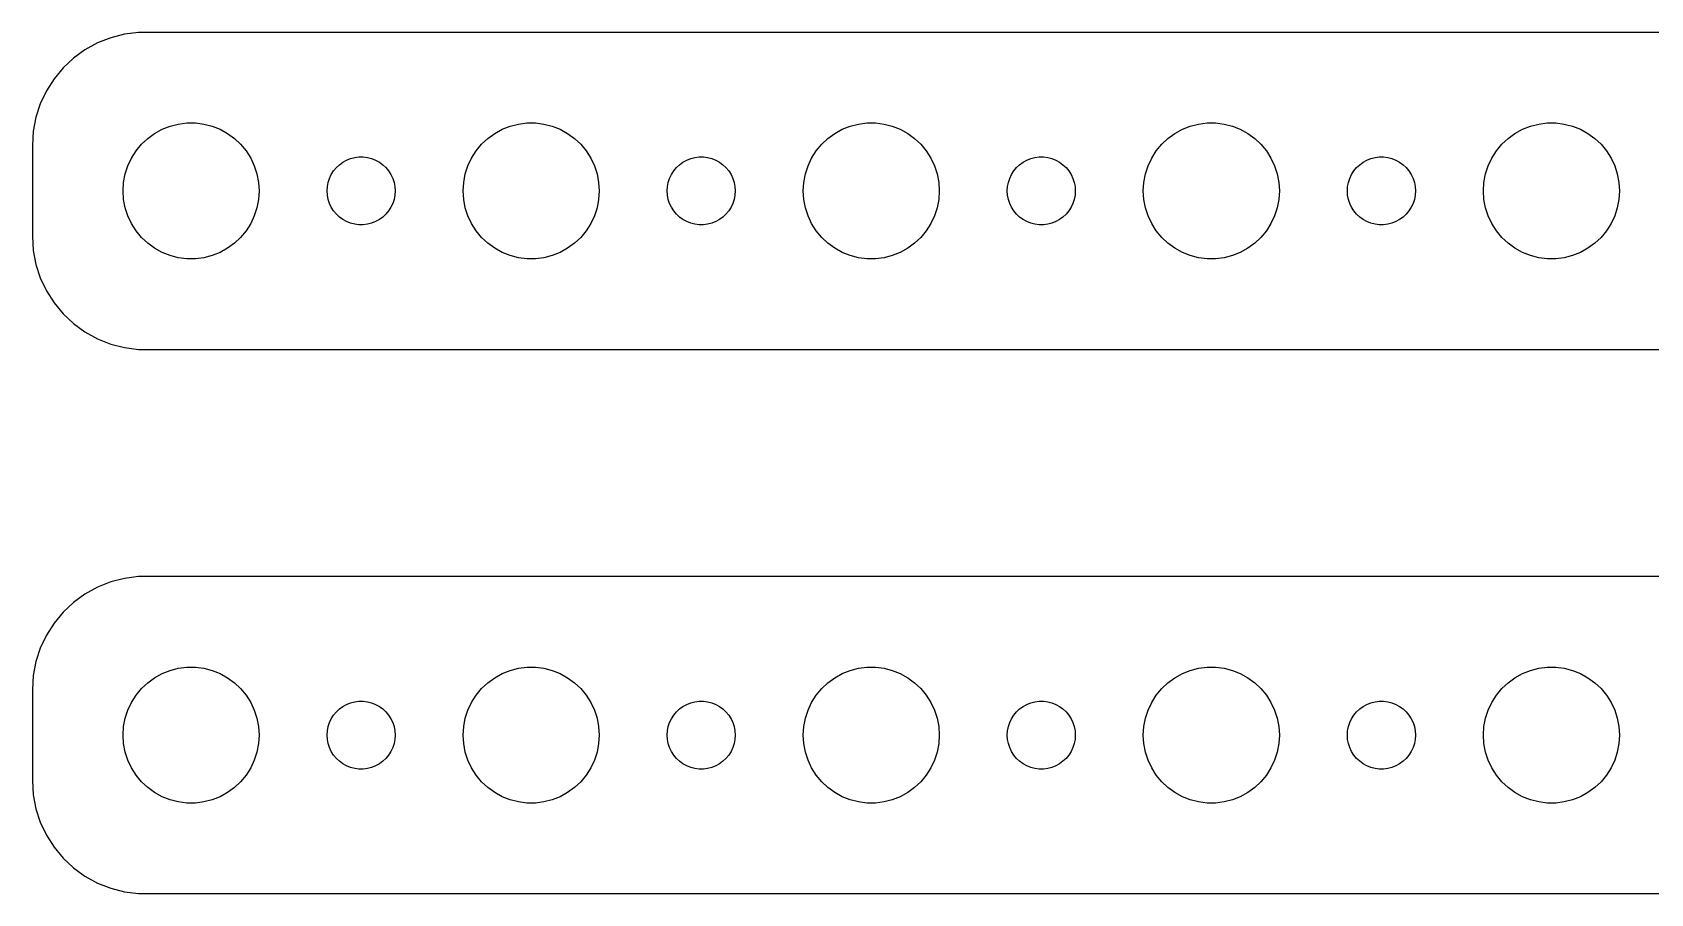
# Model space of a CAD drawing. Header units: metres. Extents: x -142 to 142, y 65 to 151.
# Drawn here: x -142 to -70.6, y 65 to 103 of the extents above; entities that cross this region are included whole.
import ezdxf

# ---------------------------------------------------------------- set-up
doc = ezdxf.new("R2010")
doc.units = ezdxf.units.M

msp = doc.modelspace()

# ---------------------------------------------------------------- linework, layer by layer
for p, q in [((-137.937, 102.911), (-138.545, 102.755)), ((-137.314, 102.99), (-137.937, 102.911)), ((137.314, 102.99), (-137.314, 102.99)), ((-139.679, 102.222), (-140.187, 101.853)), ((-139.129, 102.524), (-139.679, 102.222)), ((-138.545, 102.755), (-139.129, 102.524)), ((-140.645, 101.423), (-141.045, 100.939)), ((-140.187, 101.853), (-140.645, 101.423)), ((-141.045, 100.939), (-141.382, 100.409)), ((-141.382, 100.409), (-141.649, 99.8406)), ((-141.843, 99.2434), (-141.961, 98.6267)), ((-141.649, 99.8406), (-141.843, 99.2434)), ((-141.961, 98.6267), (-142, 98)), ((-136.912, 98.3115), (-136.607, 98.533)), ((-136.607, 98.533), (-136.277, 98.7145)), ((-136.277, 98.7145), (-135.927, 98.8532)), ((-135.927, 98.8532), (-135.562, 98.9469)), ((-135.562, 98.9469), (-135.188, 98.9941)), ((-135.188, 98.9941), (-134.812, 98.9941)), ((-134.812, 98.9941), (-134.438, 98.9469)), ((-134.438, 98.9469), (-134.073, 98.8532)), ((-134.073, 98.8532), (-133.723, 98.7145)), ((-133.723, 98.7145), (-133.393, 98.533)), ((-133.393, 98.533), (-133.088, 98.3115)), ((-121.912, 98.3115), (-121.607, 98.533)), ((-121.607, 98.533), (-121.277, 98.7145)), ((-121.277, 98.7145), (-120.927, 98.8532)), ((-120.927, 98.8532), (-120.562, 98.9469)), ((-120.562, 98.9469), (-120.188, 98.9941)), ((-120.188, 98.9941), (-119.812, 98.9941)), ((-119.812, 98.9941), (-119.438, 98.9469)), ((-119.438, 98.9469), (-119.073, 98.8532)), ((-119.073, 98.8532), (-118.723, 98.7145)), ((-118.723, 98.7145), (-118.393, 98.533)), ((-118.393, 98.533), (-118.088, 98.3115)), ((-106.912, 98.3115), (-106.607, 98.533)), ((-106.607, 98.533), (-106.277, 98.7145)), ((-106.277, 98.7145), (-105.927, 98.8532)), ((-105.927, 98.8532), (-105.562, 98.9469)), ((-105.562, 98.9469), (-105.188, 98.9941)), ((-105.188, 98.9941), (-104.812, 98.9941)), ((-104.812, 98.9941), (-104.438, 98.9469)), ((-104.438, 98.9469), (-104.073, 98.8532)), ((-104.073, 98.8532), (-103.723, 98.7145)), ((-103.723, 98.7145), (-103.393, 98.533)), ((-103.393, 98.533), (-103.088, 98.3115)), ((-91.9123, 98.3115), (-91.6075, 98.533)), ((-91.6075, 98.533), (-91.2773, 98.7145)), ((-91.2773, 98.7145), (-90.927, 98.8532)), ((-90.927, 98.8532), (-90.5621, 98.9469)), ((-90.5621, 98.9469), (-90.1884, 98.9941)), ((-90.1884, 98.9941), (-89.8116, 98.9941)), ((-89.8116, 98.9941), (-89.4379, 98.9469)), ((-89.4379, 98.9469), (-89.073, 98.8532)), ((-89.073, 98.8532), (-88.7227, 98.7145)), ((-88.7227, 98.7145), (-88.3925, 98.533)), ((-88.3925, 98.533), (-88.0877, 98.3115)), ((-76.9123, 98.3115), (-76.6075, 98.533)), ((-76.6075, 98.533), (-76.2773, 98.7145)), ((-76.2773, 98.7145), (-75.927, 98.8532)), ((-75.927, 98.8532), (-75.5621, 98.9469)), ((-75.5621, 98.9469), (-75.1884, 98.9941)), ((-75.1884, 98.9941), (-74.8116, 98.9941)), ((-74.8116, 98.9941), (-74.4379, 98.9469)), ((-74.4379, 98.9469), (-74.073, 98.8532)), ((-74.073, 98.8532), (-73.7227, 98.7145)), ((-73.7227, 98.7145), (-73.3925, 98.533)), ((-73.3925, 98.533), (-73.0877, 98.3115)), ((-142, 98), (-142, 94)), ((-137.427, 97.7634), (-137.187, 98.0536)), ((-137.187, 98.0536), (-136.912, 98.3115)), ((-133.088, 98.3115), (-132.813, 98.0536)), ((-132.813, 98.0536), (-132.573, 97.7634)), ((-122.427, 97.7634), (-122.187, 98.0536)), ((-122.187, 98.0536), (-121.912, 98.3115)), ((-118.088, 98.3115), (-117.813, 98.0536)), ((-117.813, 98.0536), (-117.573, 97.7634)), ((-107.427, 97.7634), (-107.187, 98.0536)), ((-107.187, 98.0536), (-106.912, 98.3115)), ((-103.088, 98.3115), (-102.813, 98.0536)), ((-102.813, 98.0536), (-102.573, 97.7634)), ((-92.427, 97.7634), (-92.1869, 98.0536)), ((-92.1869, 98.0536), (-91.9123, 98.3115)), ((-88.0877, 98.3115), (-87.8131, 98.0536)), ((-87.8131, 98.0536), (-87.573, 97.7634)), ((-77.427, 97.7634), (-77.1869, 98.0536)), ((-77.1869, 98.0536), (-76.9123, 98.3115)), ((-73.0877, 98.3115), (-72.8131, 98.0536)), ((-72.8131, 98.0536), (-72.573, 97.7634)), ((-137.906, 96.7461), (-137.789, 97.1044)), ((-137.789, 97.1044), (-137.629, 97.4453)), ((-137.629, 97.4453), (-137.427, 97.7634)), ((-132.573, 97.7634), (-132.371, 97.4453)), ((-132.371, 97.4453), (-132.211, 97.1044)), ((-132.211, 97.1044), (-132.094, 96.7461)), ((-128.593, 97.0268), (-128.456, 97.1558)), ((-128.456, 97.1558), (-128.304, 97.2665)), ((-128.304, 97.2665), (-128.139, 97.3572)), ((-128.139, 97.3572), (-127.964, 97.4266)), ((-127.964, 97.4266), (-127.781, 97.4734)), ((-127.781, 97.4734), (-127.594, 97.497)), ((-127.594, 97.497), (-127.406, 97.497)), ((-127.406, 97.497), (-127.219, 97.4734)), ((-127.219, 97.4734), (-127.036, 97.4266)), ((-127.036, 97.4266), (-126.861, 97.3572)), ((-126.861, 97.3572), (-126.696, 97.2665)), ((-126.696, 97.2665), (-126.544, 97.1558)), ((-126.544, 97.1558), (-126.407, 97.0268)), ((-122.906, 96.7461), (-122.789, 97.1044)), ((-122.789, 97.1044), (-122.629, 97.4453)), ((-122.629, 97.4453), (-122.427, 97.7634)), ((-117.573, 97.7634), (-117.371, 97.4453)), ((-117.371, 97.4453), (-117.211, 97.1044)), ((-117.211, 97.1044), (-117.094, 96.7461)), ((-113.593, 97.0268), (-113.456, 97.1558)), ((-113.456, 97.1558), (-113.304, 97.2665)), ((-113.304, 97.2665), (-113.139, 97.3572)), ((-113.139, 97.3572), (-112.964, 97.4266)), ((-112.964, 97.4266), (-112.781, 97.4734)), ((-112.781, 97.4734), (-112.594, 97.497)), ((-112.594, 97.497), (-112.406, 97.497)), ((-112.406, 97.497), (-112.219, 97.4734)), ((-112.219, 97.4734), (-112.036, 97.4266)), ((-112.036, 97.4266), (-111.861, 97.3572)), ((-111.861, 97.3572), (-111.696, 97.2665)), ((-111.696, 97.2665), (-111.544, 97.1558)), ((-111.544, 97.1558), (-111.407, 97.0268)), ((-107.906, 96.7461), (-107.789, 97.1044)), ((-107.789, 97.1044), (-107.629, 97.4453)), ((-107.629, 97.4453), (-107.427, 97.7634)), ((-102.573, 97.7634), (-102.371, 97.4453)), ((-102.371, 97.4453), (-102.211, 97.1044)), ((-102.211, 97.1044), (-102.094, 96.7461)), ((-98.5934, 97.0268), (-98.4561, 97.1558)), ((-98.4561, 97.1558), (-98.3037, 97.2665)), ((-98.3037, 97.2665), (-98.1387, 97.3572)), ((-98.1387, 97.3572), (-97.9635, 97.4266)), ((-97.9635, 97.4266), (-97.7811, 97.4734)), ((-97.7811, 97.4734), (-97.5942, 97.497)), ((-97.5942, 97.497), (-97.4058, 97.497)), ((-97.4058, 97.497), (-97.2189, 97.4734)), ((-97.2189, 97.4734), (-97.0365, 97.4266)), ((-97.0365, 97.4266), (-96.8613, 97.3572)), ((-96.8613, 97.3572), (-96.6963, 97.2665)), ((-96.6963, 97.2665), (-96.5439, 97.1558)), ((-96.5439, 97.1558), (-96.4065, 97.0268)), ((-92.9057, 96.7461), (-92.7893, 97.1044)), ((-92.7893, 97.1044), (-92.6289, 97.4453)), ((-92.6289, 97.4453), (-92.427, 97.7634)), ((-87.573, 97.7634), (-87.3711, 97.4453)), ((-87.3711, 97.4453), (-87.2107, 97.1044)), ((-87.2107, 97.1044), (-87.0943, 96.7461)), ((-83.5934, 97.0268), (-83.4561, 97.1558)), ((-83.4561, 97.1558), (-83.3037, 97.2665)), ((-83.3037, 97.2665), (-83.1387, 97.3572)), ((-83.1387, 97.3572), (-82.9635, 97.4266)), ((-82.9635, 97.4266), (-82.7811, 97.4734)), ((-82.7811, 97.4734), (-82.5942, 97.497)), ((-82.5942, 97.497), (-82.4058, 97.497)), ((-82.4058, 97.497), (-82.2189, 97.4734)), ((-82.2189, 97.4734), (-82.0365, 97.4266)), ((-82.0365, 97.4266), (-81.8613, 97.3572)), ((-81.8613, 97.3572), (-81.6963, 97.2665)), ((-81.6963, 97.2665), (-81.5439, 97.1558)), ((-81.5439, 97.1558), (-81.4065, 97.0268)), ((-77.9057, 96.7461), (-77.7893, 97.1044)), ((-77.7893, 97.1044), (-77.6289, 97.4453)), ((-77.6289, 97.4453), (-77.427, 97.7634)), ((-72.573, 97.7634), (-72.3711, 97.4453)), ((-72.3711, 97.4453), (-72.2107, 97.1044)), ((-72.2107, 97.1044), (-72.0943, 96.7461)), ((-138, 96), (-137.976, 96.376)), ((-137.976, 96.376), (-137.906, 96.7461)), ((-132.094, 96.7461), (-132.024, 96.376)), ((-132.024, 96.376), (-132, 96)), ((-128.988, 96.188), (-128.953, 96.373)), ((-128.953, 96.373), (-128.895, 96.5522)), ((-128.895, 96.5522), (-128.814, 96.7226)), ((-128.814, 96.7226), (-128.714, 96.8817)), ((-128.714, 96.8817), (-128.593, 97.0268)), ((-126.407, 97.0268), (-126.286, 96.8817)), ((-126.286, 96.8817), (-126.186, 96.7226)), ((-126.186, 96.7226), (-126.105, 96.5522)), ((-126.105, 96.5522), (-126.047, 96.373)), ((-126.047, 96.373), (-126.012, 96.188)), ((-123, 96), (-122.976, 96.376)), ((-122.976, 96.376), (-122.906, 96.7461)), ((-117.094, 96.7461), (-117.024, 96.376)), ((-117.024, 96.376), (-117, 96)), ((-113.988, 96.188), (-113.953, 96.373)), ((-113.953, 96.373), (-113.895, 96.5522)), ((-113.895, 96.5522), (-113.814, 96.7226)), ((-113.814, 96.7226), (-113.714, 96.8817)), ((-113.714, 96.8817), (-113.593, 97.0268)), ((-111.407, 97.0268), (-111.286, 96.8817)), ((-111.286, 96.8817), (-111.186, 96.7226)), ((-111.186, 96.7226), (-111.105, 96.5522)), ((-111.105, 96.5522), (-111.047, 96.373)), ((-111.047, 96.373), (-111.012, 96.188)), ((-108, 96), (-107.976, 96.376)), ((-107.976, 96.376), (-107.906, 96.7461)), ((-102.094, 96.7461), (-102.024, 96.376)), ((-102.024, 96.376), (-102, 96)), ((-98.9882, 96.188), (-98.9529, 96.373)), ((-98.9529, 96.373), (-98.8947, 96.5522)), ((-98.8947, 96.5522), (-98.8145, 96.7226)), ((-98.8145, 96.7226), (-98.7135, 96.8817)), ((-98.7135, 96.8817), (-98.5934, 97.0268)), ((-96.4065, 97.0268), (-96.2865, 96.8817)), ((-96.2865, 96.8817), (-96.1855, 96.7226)), ((-96.1855, 96.7226), (-96.1053, 96.5522)), ((-96.1053, 96.5522), (-96.0471, 96.373)), ((-96.0471, 96.373), (-96.0118, 96.188)), ((-93, 96), (-92.9763, 96.376)), ((-92.9763, 96.376), (-92.9057, 96.7461)), ((-87.0943, 96.7461), (-87.0237, 96.376)), ((-87.0237, 96.376), (-87, 96)), ((-83.9882, 96.188), (-83.9529, 96.373)), ((-83.9529, 96.373), (-83.8947, 96.5522)), ((-83.8947, 96.5522), (-83.8145, 96.7226)), ((-83.8145, 96.7226), (-83.7135, 96.8817)), ((-83.7135, 96.8817), (-83.5934, 97.0268)), ((-81.4065, 97.0268), (-81.2865, 96.8817)), ((-81.2865, 96.8817), (-81.1855, 96.7226)), ((-81.1855, 96.7226), (-81.1053, 96.5522)), ((-81.1053, 96.5522), (-81.0471, 96.373)), ((-81.0471, 96.373), (-81.0118, 96.188)), ((-78, 96), (-77.9763, 96.376)), ((-77.9763, 96.376), (-77.9057, 96.7461)), ((-72.0943, 96.7461), (-72.0237, 96.376)), ((-72.0237, 96.376), (-72, 96)), ((-137.976, 95.624), (-138, 96)), ((-132, 96), (-132.024, 95.624)), ((-129, 96), (-128.988, 96.188)), ((-128.988, 95.812), (-129, 96)), ((-128.953, 95.627), (-128.988, 95.812)), ((-126.012, 95.812), (-126.047, 95.627)), ((-126.012, 96.188), (-126, 96)), ((-126, 96), (-126.012, 95.812)), ((-122.976, 95.624), (-123, 96)), ((-117, 96), (-117.024, 95.624)), ((-114, 96), (-113.988, 96.188)), ((-113.988, 95.812), (-114, 96)), ((-113.953, 95.627), (-113.988, 95.812)), ((-111.012, 95.812), (-111.047, 95.627)), ((-111.012, 96.188), (-111, 96)), ((-111, 96), (-111.012, 95.812)), ((-107.976, 95.624), (-108, 96)), ((-102, 96), (-102.024, 95.624)), ((-99, 96), (-98.9882, 96.188)), ((-98.9882, 95.812), (-99, 96)), ((-98.9529, 95.627), (-98.9882, 95.812)), ((-96.0118, 95.812), (-96.0471, 95.627)), ((-96.0118, 96.188), (-96, 96)), ((-96, 96), (-96.0118, 95.812)), ((-92.9763, 95.624), (-93, 96)), ((-87, 96), (-87.0237, 95.624)), ((-84, 96), (-83.9882, 96.188)), ((-83.9882, 95.812), (-84, 96)), ((-83.9529, 95.627), (-83.9882, 95.812)), ((-81.0118, 95.812), (-81.0471, 95.627)), ((-81.0118, 96.188), (-81, 96)), ((-81, 96), (-81.0118, 95.812)), ((-77.9763, 95.624), (-78, 96)), ((-72, 96), (-72.0237, 95.624)), ((-137.906, 95.2539), (-137.976, 95.624)), ((-137.789, 94.8956), (-137.906, 95.2539)), ((-132.094, 95.2539), (-132.211, 94.8956)), ((-132.024, 95.624), (-132.094, 95.2539)), ((-128.895, 95.4478), (-128.953, 95.627)), ((-128.814, 95.2774), (-128.895, 95.4478)), ((-128.714, 95.1183), (-128.814, 95.2774)), ((-128.593, 94.9732), (-128.714, 95.1183)), ((-128.456, 94.8442), (-128.593, 94.9732)), ((-126.407, 94.9732), (-126.544, 94.8442)), ((-126.286, 95.1183), (-126.407, 94.9732)), ((-126.186, 95.2774), (-126.286, 95.1183)), ((-126.105, 95.4478), (-126.186, 95.2774)), ((-126.047, 95.627), (-126.105, 95.4478)), ((-122.906, 95.2539), (-122.976, 95.624)), ((-122.789, 94.8956), (-122.906, 95.2539)), ((-117.094, 95.2539), (-117.211, 94.8956)), ((-117.024, 95.624), (-117.094, 95.2539)), ((-113.895, 95.4478), (-113.953, 95.627)), ((-113.814, 95.2774), (-113.895, 95.4478)), ((-113.714, 95.1183), (-113.814, 95.2774)), ((-113.593, 94.9732), (-113.714, 95.1183)), ((-113.456, 94.8442), (-113.593, 94.9732)), ((-111.407, 94.9732), (-111.544, 94.8442)), ((-111.286, 95.1183), (-111.407, 94.9732)), ((-111.186, 95.2774), (-111.286, 95.1183)), ((-111.105, 95.4478), (-111.186, 95.2774)), ((-111.047, 95.627), (-111.105, 95.4478)), ((-107.906, 95.2539), (-107.976, 95.624)), ((-107.789, 94.8956), (-107.906, 95.2539)), ((-102.094, 95.2539), (-102.211, 94.8956)), ((-102.024, 95.624), (-102.094, 95.2539)), ((-98.8947, 95.4478), (-98.9529, 95.627)), ((-98.8145, 95.2774), (-98.8947, 95.4478)), ((-98.7135, 95.1183), (-98.8145, 95.2774)), ((-98.5934, 94.9732), (-98.7135, 95.1183)), ((-98.4561, 94.8442), (-98.5934, 94.9732)), ((-96.4065, 94.9732), (-96.5439, 94.8442)), ((-96.2865, 95.1183), (-96.4065, 94.9732)), ((-96.1855, 95.2774), (-96.2865, 95.1183)), ((-96.1053, 95.4478), (-96.1855, 95.2774)), ((-96.0471, 95.627), (-96.1053, 95.4478)), ((-92.9057, 95.2539), (-92.9763, 95.624)), ((-92.7893, 94.8956), (-92.9057, 95.2539)), ((-87.0943, 95.2539), (-87.2107, 94.8956)), ((-87.0237, 95.624), (-87.0943, 95.2539)), ((-83.8947, 95.4478), (-83.9529, 95.627)), ((-83.8145, 95.2774), (-83.8947, 95.4478)), ((-83.7135, 95.1183), (-83.8145, 95.2774)), ((-83.5934, 94.9732), (-83.7135, 95.1183)), ((-83.4561, 94.8442), (-83.5934, 94.9732)), ((-81.4065, 94.9732), (-81.5439, 94.8442)), ((-81.2865, 95.1183), (-81.4065, 94.9732)), ((-81.1855, 95.2774), (-81.2865, 95.1183)), ((-81.1053, 95.4478), (-81.1855, 95.2774)), ((-81.0471, 95.627), (-81.1053, 95.4478)), ((-77.9057, 95.2539), (-77.9763, 95.624)), ((-77.7893, 94.8956), (-77.9057, 95.2539)), ((-72.0943, 95.2539), (-72.2107, 94.8956)), ((-72.0237, 95.624), (-72.0943, 95.2539)), ((-137.629, 94.5547), (-137.789, 94.8956)), ((-137.427, 94.2366), (-137.629, 94.5547)), ((-137.187, 93.9464), (-137.427, 94.2366)), ((-132.573, 94.2366), (-132.813, 93.9464)), ((-132.371, 94.5547), (-132.573, 94.2366)), ((-132.211, 94.8956), (-132.371, 94.5547)), ((-128.304, 94.7335), (-128.456, 94.8442)), ((-128.139, 94.6428), (-128.304, 94.7335)), ((-127.964, 94.5734), (-128.139, 94.6428)), ((-127.781, 94.5266), (-127.964, 94.5734)), ((-127.594, 94.503), (-127.781, 94.5266)), ((-127.406, 94.503), (-127.594, 94.503)), ((-127.219, 94.5266), (-127.406, 94.503)), ((-127.036, 94.5734), (-127.219, 94.5266)), ((-126.861, 94.6428), (-127.036, 94.5734)), ((-126.696, 94.7335), (-126.861, 94.6428)), ((-126.544, 94.8442), (-126.696, 94.7335)), ((-122.629, 94.5547), (-122.789, 94.8956)), ((-122.427, 94.2366), (-122.629, 94.5547)), ((-122.187, 93.9464), (-122.427, 94.2366)), ((-117.573, 94.2366), (-117.813, 93.9464)), ((-117.371, 94.5547), (-117.573, 94.2366)), ((-117.211, 94.8956), (-117.371, 94.5547)), ((-113.304, 94.7335), (-113.456, 94.8442)), ((-113.139, 94.6428), (-113.304, 94.7335)), ((-112.964, 94.5734), (-113.139, 94.6428)), ((-112.781, 94.5266), (-112.964, 94.5734)), ((-112.594, 94.503), (-112.781, 94.5266)), ((-112.406, 94.503), (-112.594, 94.503)), ((-112.219, 94.5266), (-112.406, 94.503)), ((-112.036, 94.5734), (-112.219, 94.5266)), ((-111.861, 94.6428), (-112.036, 94.5734)), ((-111.696, 94.7335), (-111.861, 94.6428)), ((-111.544, 94.8442), (-111.696, 94.7335)), ((-107.629, 94.5547), (-107.789, 94.8956)), ((-107.427, 94.2366), (-107.629, 94.5547)), ((-107.187, 93.9464), (-107.427, 94.2366)), ((-102.573, 94.2366), (-102.813, 93.9464)), ((-102.371, 94.5547), (-102.573, 94.2366)), ((-102.211, 94.8956), (-102.371, 94.5547)), ((-98.3037, 94.7335), (-98.4561, 94.8442)), ((-98.1387, 94.6428), (-98.3037, 94.7335)), ((-97.9635, 94.5734), (-98.1387, 94.6428)), ((-97.7811, 94.5266), (-97.9635, 94.5734)), ((-97.5942, 94.503), (-97.7811, 94.5266)), ((-97.4058, 94.503), (-97.5942, 94.503)), ((-97.2189, 94.5266), (-97.4058, 94.503)), ((-97.0365, 94.5734), (-97.2189, 94.5266)), ((-96.8613, 94.6428), (-97.0365, 94.5734)), ((-96.6963, 94.7335), (-96.8613, 94.6428)), ((-96.5439, 94.8442), (-96.6963, 94.7335)), ((-92.6289, 94.5547), (-92.7893, 94.8956)), ((-92.427, 94.2366), (-92.6289, 94.5547)), ((-92.1869, 93.9464), (-92.427, 94.2366)), ((-87.573, 94.2366), (-87.8131, 93.9464)), ((-87.3711, 94.5547), (-87.573, 94.2366)), ((-87.2107, 94.8956), (-87.3711, 94.5547)), ((-83.3037, 94.7335), (-83.4561, 94.8442)), ((-83.1387, 94.6428), (-83.3037, 94.7335)), ((-82.9635, 94.5734), (-83.1387, 94.6428)), ((-82.7811, 94.5266), (-82.9635, 94.5734)), ((-82.5942, 94.503), (-82.7811, 94.5266)), ((-82.4058, 94.503), (-82.5942, 94.503)), ((-82.2189, 94.5266), (-82.4058, 94.503)), ((-82.0365, 94.5734), (-82.2189, 94.5266)), ((-81.8613, 94.6428), (-82.0365, 94.5734)), ((-81.6963, 94.7335), (-81.8613, 94.6428)), ((-81.5439, 94.8442), (-81.6963, 94.7335)), ((-77.6289, 94.5547), (-77.7893, 94.8956)), ((-77.427, 94.2366), (-77.6289, 94.5547)), ((-77.1869, 93.9464), (-77.427, 94.2366)), ((-72.573, 94.2366), (-72.8131, 93.9464)), ((-72.3711, 94.5547), (-72.573, 94.2366)), ((-72.2107, 94.8956), (-72.3711, 94.5547)), ((-142, 94), (-141.961, 93.3733)), ((-136.912, 93.6885), (-137.187, 93.9464)), ((-136.607, 93.467), (-136.912, 93.6885)), ((-133.088, 93.6885), (-133.393, 93.467)), ((-132.813, 93.9464), (-133.088, 93.6885)), ((-121.912, 93.6885), (-122.187, 93.9464)), ((-121.607, 93.467), (-121.912, 93.6885)), ((-118.088, 93.6885), (-118.393, 93.467)), ((-117.813, 93.9464), (-118.088, 93.6885)), ((-106.912, 93.6885), (-107.187, 93.9464)), ((-106.607, 93.467), (-106.912, 93.6885)), ((-103.088, 93.6885), (-103.393, 93.467)), ((-102.813, 93.9464), (-103.088, 93.6885)), ((-91.9123, 93.6885), (-92.1869, 93.9464)), ((-91.6075, 93.467), (-91.9123, 93.6885)), ((-88.0877, 93.6885), (-88.3925, 93.467)), ((-87.8131, 93.9464), (-88.0877, 93.6885)), ((-76.9123, 93.6885), (-77.1869, 93.9464)), ((-76.6075, 93.467), (-76.9123, 93.6885)), ((-73.0877, 93.6885), (-73.3925, 93.467)), ((-72.8131, 93.9464), (-73.0877, 93.6885)), ((-141.961, 93.3733), (-141.843, 92.7566)), ((-136.277, 93.2855), (-136.607, 93.467)), ((-135.927, 93.1468), (-136.277, 93.2855)), ((-135.562, 93.0531), (-135.927, 93.1468)), ((-135.188, 93.0059), (-135.562, 93.0531)), ((-134.812, 93.0059), (-135.188, 93.0059)), ((-134.438, 93.0531), (-134.812, 93.0059)), ((-134.073, 93.1468), (-134.438, 93.0531)), ((-133.723, 93.2855), (-134.073, 93.1468)), ((-133.393, 93.467), (-133.723, 93.2855)), ((-121.277, 93.2855), (-121.607, 93.467)), ((-120.927, 93.1468), (-121.277, 93.2855)), ((-120.562, 93.0531), (-120.927, 93.1468)), ((-120.188, 93.0059), (-120.562, 93.0531)), ((-119.812, 93.0059), (-120.188, 93.0059)), ((-119.438, 93.0531), (-119.812, 93.0059)), ((-119.073, 93.1468), (-119.438, 93.0531)), ((-118.723, 93.2855), (-119.073, 93.1468)), ((-118.393, 93.467), (-118.723, 93.2855)), ((-106.277, 93.2855), (-106.607, 93.467)), ((-105.927, 93.1468), (-106.277, 93.2855)), ((-105.562, 93.0531), (-105.927, 93.1468)), ((-105.188, 93.0059), (-105.562, 93.0531)), ((-104.812, 93.0059), (-105.188, 93.0059)), ((-104.438, 93.0531), (-104.812, 93.0059)), ((-104.073, 93.1468), (-104.438, 93.0531)), ((-103.723, 93.2855), (-104.073, 93.1468)), ((-103.393, 93.467), (-103.723, 93.2855)), ((-91.2773, 93.2855), (-91.6075, 93.467)), ((-90.927, 93.1468), (-91.2773, 93.2855)), ((-90.5621, 93.0531), (-90.927, 93.1468)), ((-90.1884, 93.0059), (-90.5621, 93.0531)), ((-89.8116, 93.0059), (-90.1884, 93.0059)), ((-89.4379, 93.0531), (-89.8116, 93.0059)), ((-89.073, 93.1468), (-89.4379, 93.0531)), ((-88.7227, 93.2855), (-89.073, 93.1468)), ((-88.3925, 93.467), (-88.7227, 93.2855)), ((-76.2773, 93.2855), (-76.6075, 93.467)), ((-75.927, 93.1468), (-76.2773, 93.2855)), ((-75.5621, 93.0531), (-75.927, 93.1468)), ((-75.1884, 93.0059), (-75.5621, 93.0531)), ((-74.8116, 93.0059), (-75.1884, 93.0059)), ((-74.4379, 93.0531), (-74.8116, 93.0059)), ((-74.073, 93.1468), (-74.4379, 93.0531)), ((-73.7227, 93.2855), (-74.073, 93.1468)), ((-73.3925, 93.467), (-73.7227, 93.2855)), ((-141.843, 92.7566), (-141.649, 92.1594)), ((-141.649, 92.1594), (-141.382, 91.5912)), ((-141.382, 91.5912), (-141.045, 91.0611)), ((-141.045, 91.0611), (-140.645, 90.5773)), ((-140.645, 90.5773), (-140.187, 90.1474)), ((-140.187, 90.1474), (-139.679, 89.7784)), ((-139.679, 89.7784), (-139.129, 89.4759)), ((-139.129, 89.4759), (-138.545, 89.2447)), ((-138.545, 89.2447), (-137.937, 89.0886)), ((-137.937, 89.0886), (-137.314, 89.0099)), ((-137.314, 89.0099), (137.314, 89.0099)), ((-139.129, 78.5241), (-139.679, 78.2216)), ((-138.545, 78.7553), (-139.129, 78.5241)), ((-137.937, 78.9114), (-138.545, 78.7553)), ((-137.314, 78.9901), (-137.937, 78.9114)), ((137.314, 78.9901), (-137.314, 78.9901)), ((-140.187, 77.8526), (-140.645, 77.4227)), ((-139.679, 78.2216), (-140.187, 77.8526)), ((-140.645, 77.4227), (-141.045, 76.9389)), ((-141.382, 76.4088), (-141.649, 75.8406)), ((-141.045, 76.9389), (-141.382, 76.4088)), ((-141.649, 75.8406), (-141.843, 75.2434)), ((-141.843, 75.2434), (-141.961, 74.6267)), ((-135.927, 74.8532), (-135.562, 74.9469)), ((-135.562, 74.9469), (-135.188, 74.9941)), ((-135.188, 74.9941), (-134.812, 74.9941)), ((-134.812, 74.9941), (-134.438, 74.9469)), ((-134.438, 74.9469), (-134.073, 74.8532)), ((-120.927, 74.8532), (-120.562, 74.9469)), ((-120.562, 74.9469), (-120.188, 74.9941)), ((-120.188, 74.9941), (-119.812, 74.9941)), ((-119.812, 74.9941), (-119.438, 74.9469)), ((-119.438, 74.9469), (-119.073, 74.8532)), ((-105.927, 74.8532), (-105.562, 74.9469)), ((-105.562, 74.9469), (-105.188, 74.9941)), ((-105.188, 74.9941), (-104.812, 74.9941)), ((-104.812, 74.9941), (-104.438, 74.9469)), ((-104.438, 74.9469), (-104.073, 74.8532)), ((-90.927, 74.8532), (-90.5621, 74.9469)), ((-90.5621, 74.9469), (-90.1884, 74.9941)), ((-90.1884, 74.9941), (-89.8116, 74.9941)), ((-89.8116, 74.9941), (-89.4379, 74.9469)), ((-89.4379, 74.9469), (-89.073, 74.8532)), ((-75.927, 74.8532), (-75.5621, 74.9469)), ((-75.5621, 74.9469), (-75.1884, 74.9941)), ((-75.1884, 74.9941), (-74.8116, 74.9941)), ((-74.8116, 74.9941), (-74.4379, 74.9469)), ((-74.4379, 74.9469), (-74.073, 74.8532)), ((-141.961, 74.6267), (-142, 74)), ((-137.187, 74.0536), (-136.912, 74.3115)), ((-136.912, 74.3115), (-136.607, 74.533)), ((-136.607, 74.533), (-136.277, 74.7145)), ((-136.277, 74.7145), (-135.927, 74.8532)), ((-134.073, 74.8532), (-133.723, 74.7145)), ((-133.723, 74.7145), (-133.393, 74.533)), ((-133.393, 74.533), (-133.088, 74.3115)), ((-133.088, 74.3115), (-132.813, 74.0536)), ((-122.187, 74.0536), (-121.912, 74.3115)), ((-121.912, 74.3115), (-121.607, 74.533)), ((-121.607, 74.533), (-121.277, 74.7145)), ((-121.277, 74.7145), (-120.927, 74.8532)), ((-119.073, 74.8532), (-118.723, 74.7145)), ((-118.723, 74.7145), (-118.393, 74.533)), ((-118.393, 74.533), (-118.088, 74.3115)), ((-118.088, 74.3115), (-117.813, 74.0536)), ((-107.187, 74.0536), (-106.912, 74.3115)), ((-106.912, 74.3115), (-106.607, 74.533)), ((-106.607, 74.533), (-106.277, 74.7145)), ((-106.277, 74.7145), (-105.927, 74.8532)), ((-104.073, 74.8532), (-103.723, 74.7145)), ((-103.723, 74.7145), (-103.393, 74.533)), ((-103.393, 74.533), (-103.088, 74.3115)), ((-103.088, 74.3115), (-102.813, 74.0536)), ((-92.1869, 74.0536), (-91.9123, 74.3115)), ((-91.9123, 74.3115), (-91.6075, 74.533)), ((-91.6075, 74.533), (-91.2773, 74.7145)), ((-91.2773, 74.7145), (-90.927, 74.8532)), ((-89.073, 74.8532), (-88.7227, 74.7145)), ((-88.7227, 74.7145), (-88.3925, 74.533)), ((-88.3925, 74.533), (-88.0877, 74.3115)), ((-88.0877, 74.3115), (-87.8131, 74.0536)), ((-77.1869, 74.0536), (-76.9123, 74.3115)), ((-76.9123, 74.3115), (-76.6075, 74.533)), ((-76.6075, 74.533), (-76.2773, 74.7145)), ((-76.2773, 74.7145), (-75.927, 74.8532)), ((-74.073, 74.8532), (-73.7227, 74.7145)), ((-73.7227, 74.7145), (-73.3925, 74.533)), ((-73.3925, 74.533), (-73.0877, 74.3115)), ((-73.0877, 74.3115), (-72.8131, 74.0536)), ((-142, 74), (-142, 70)), ((-137.629, 73.4453), (-137.427, 73.7634)), ((-137.427, 73.7634), (-137.187, 74.0536)), ((-132.813, 74.0536), (-132.573, 73.7634)), ((-132.573, 73.7634), (-132.371, 73.4453)), ((-122.629, 73.4453), (-122.427, 73.7634)), ((-122.427, 73.7634), (-122.187, 74.0536)), ((-117.813, 74.0536), (-117.573, 73.7634)), ((-117.573, 73.7634), (-117.371, 73.4453)), ((-107.629, 73.4453), (-107.427, 73.7634)), ((-107.427, 73.7634), (-107.187, 74.0536)), ((-102.813, 74.0536), (-102.573, 73.7634)), ((-102.573, 73.7634), (-102.371, 73.4453)), ((-92.6289, 73.4453), (-92.427, 73.7634)), ((-92.427, 73.7634), (-92.1869, 74.0536)), ((-87.8131, 74.0536), (-87.573, 73.7634)), ((-87.573, 73.7634), (-87.3711, 73.4453)), ((-77.6289, 73.4453), (-77.427, 73.7634)), ((-77.427, 73.7634), (-77.1869, 74.0536)), ((-72.8131, 74.0536), (-72.573, 73.7634)), ((-72.573, 73.7634), (-72.3711, 73.4453)), ((-137.906, 72.7461), (-137.789, 73.1044)), ((-137.789, 73.1044), (-137.629, 73.4453)), ((-132.371, 73.4453), (-132.211, 73.1044)), ((-132.211, 73.1044), (-132.094, 72.7461)), ((-128.814, 72.7226), (-128.714, 72.8817)), ((-128.714, 72.8817), (-128.593, 73.0268)), ((-128.593, 73.0268), (-128.456, 73.1558)), ((-128.456, 73.1558), (-128.304, 73.2665)), ((-128.304, 73.2665), (-128.139, 73.3572)), ((-128.139, 73.3572), (-127.964, 73.4266)), ((-127.964, 73.4266), (-127.781, 73.4734)), ((-127.781, 73.4734), (-127.594, 73.497)), ((-127.594, 73.497), (-127.406, 73.497)), ((-127.406, 73.497), (-127.219, 73.4734)), ((-127.219, 73.4734), (-127.036, 73.4266)), ((-127.036, 73.4266), (-126.861, 73.3572)), ((-126.861, 73.3572), (-126.696, 73.2665)), ((-126.696, 73.2665), (-126.544, 73.1558)), ((-126.544, 73.1558), (-126.407, 73.0268)), ((-126.407, 73.0268), (-126.286, 72.8817)), ((-126.286, 72.8817), (-126.186, 72.7226)), ((-122.906, 72.7461), (-122.789, 73.1044)), ((-122.789, 73.1044), (-122.629, 73.4453)), ((-117.371, 73.4453), (-117.211, 73.1044)), ((-117.211, 73.1044), (-117.094, 72.7461)), ((-113.814, 72.7226), (-113.714, 72.8817)), ((-113.714, 72.8817), (-113.593, 73.0268)), ((-113.593, 73.0268), (-113.456, 73.1558)), ((-113.456, 73.1558), (-113.304, 73.2665)), ((-113.304, 73.2665), (-113.139, 73.3572)), ((-113.139, 73.3572), (-112.964, 73.4266)), ((-112.964, 73.4266), (-112.781, 73.4734)), ((-112.781, 73.4734), (-112.594, 73.497)), ((-112.594, 73.497), (-112.406, 73.497)), ((-112.406, 73.497), (-112.219, 73.4734)), ((-112.219, 73.4734), (-112.036, 73.4266)), ((-112.036, 73.4266), (-111.861, 73.3572)), ((-111.861, 73.3572), (-111.696, 73.2665)), ((-111.696, 73.2665), (-111.544, 73.1558)), ((-111.544, 73.1558), (-111.407, 73.0268)), ((-111.407, 73.0268), (-111.286, 72.8817)), ((-111.286, 72.8817), (-111.186, 72.7226)), ((-107.906, 72.7461), (-107.789, 73.1044)), ((-107.789, 73.1044), (-107.629, 73.4453)), ((-102.371, 73.4453), (-102.211, 73.1044)), ((-102.211, 73.1044), (-102.094, 72.7461)), ((-98.8145, 72.7226), (-98.7135, 72.8817)), ((-98.7135, 72.8817), (-98.5934, 73.0268)), ((-98.5934, 73.0268), (-98.4561, 73.1558)), ((-98.4561, 73.1558), (-98.3037, 73.2665)), ((-98.3037, 73.2665), (-98.1387, 73.3572)), ((-98.1387, 73.3572), (-97.9635, 73.4266)), ((-97.9635, 73.4266), (-97.7811, 73.4734)), ((-97.7811, 73.4734), (-97.5942, 73.497)), ((-97.5942, 73.497), (-97.4058, 73.497)), ((-97.4058, 73.497), (-97.2189, 73.4734)), ((-97.2189, 73.4734), (-97.0365, 73.4266)), ((-97.0365, 73.4266), (-96.8613, 73.3572)), ((-96.8613, 73.3572), (-96.6963, 73.2665)), ((-96.6963, 73.2665), (-96.5439, 73.1558)), ((-96.5439, 73.1558), (-96.4065, 73.0268)), ((-96.4065, 73.0268), (-96.2865, 72.8817)), ((-96.2865, 72.8817), (-96.1855, 72.7226)), ((-92.9057, 72.7461), (-92.7893, 73.1044)), ((-92.7893, 73.1044), (-92.6289, 73.4453)), ((-87.3711, 73.4453), (-87.2107, 73.1044)), ((-87.2107, 73.1044), (-87.0943, 72.7461)), ((-83.8145, 72.7226), (-83.7135, 72.8817)), ((-83.7135, 72.8817), (-83.5934, 73.0268)), ((-83.5934, 73.0268), (-83.4561, 73.1558)), ((-83.4561, 73.1558), (-83.3037, 73.2665)), ((-83.3037, 73.2665), (-83.1387, 73.3572)), ((-83.1387, 73.3572), (-82.9635, 73.4266)), ((-82.9635, 73.4266), (-82.7811, 73.4734)), ((-82.7811, 73.4734), (-82.5942, 73.497)), ((-82.5942, 73.497), (-82.4058, 73.497)), ((-82.4058, 73.497), (-82.2189, 73.4734)), ((-82.2189, 73.4734), (-82.0365, 73.4266)), ((-82.0365, 73.4266), (-81.8613, 73.3572)), ((-81.8613, 73.3572), (-81.6963, 73.2665)), ((-81.6963, 73.2665), (-81.5439, 73.1558)), ((-81.5439, 73.1558), (-81.4065, 73.0268)), ((-81.4065, 73.0268), (-81.2865, 72.8817)), ((-81.2865, 72.8817), (-81.1855, 72.7226)), ((-77.9057, 72.7461), (-77.7893, 73.1044)), ((-77.7893, 73.1044), (-77.6289, 73.4453)), ((-72.3711, 73.4453), (-72.2107, 73.1044)), ((-72.2107, 73.1044), (-72.0943, 72.7461)), ((-138, 72), (-137.976, 72.376)), ((-137.976, 72.376), (-137.906, 72.7461)), ((-132.094, 72.7461), (-132.024, 72.376)), ((-132.024, 72.376), (-132, 72)), ((-129, 72), (-128.988, 72.188)), ((-128.988, 72.188), (-128.953, 72.373)), ((-128.953, 72.373), (-128.895, 72.5522)), ((-128.895, 72.5522), (-128.814, 72.7226)), ((-126.186, 72.7226), (-126.105, 72.5522)), ((-126.105, 72.5522), (-126.047, 72.373)), ((-126.047, 72.373), (-126.012, 72.188)), ((-126.012, 72.188), (-126, 72)), ((-123, 72), (-122.976, 72.376)), ((-122.976, 72.376), (-122.906, 72.7461)), ((-117.094, 72.7461), (-117.024, 72.376)), ((-117.024, 72.376), (-117, 72)), ((-114, 72), (-113.988, 72.188)), ((-113.988, 72.188), (-113.953, 72.373)), ((-113.953, 72.373), (-113.895, 72.5522)), ((-113.895, 72.5522), (-113.814, 72.7226)), ((-111.186, 72.7226), (-111.105, 72.5522)), ((-111.105, 72.5522), (-111.047, 72.373)), ((-111.047, 72.373), (-111.012, 72.188)), ((-111.012, 72.188), (-111, 72)), ((-108, 72), (-107.976, 72.376)), ((-107.976, 72.376), (-107.906, 72.7461)), ((-102.094, 72.7461), (-102.024, 72.376)), ((-102.024, 72.376), (-102, 72)), ((-99, 72), (-98.9882, 72.188)), ((-98.9882, 72.188), (-98.9529, 72.373)), ((-98.9529, 72.373), (-98.8947, 72.5522)), ((-98.8947, 72.5522), (-98.8145, 72.7226)), ((-96.1855, 72.7226), (-96.1053, 72.5522)), ((-96.1053, 72.5522), (-96.0471, 72.373)), ((-96.0471, 72.373), (-96.0118, 72.188)), ((-96.0118, 72.188), (-96, 72)), ((-93, 72), (-92.9763, 72.376)), ((-92.9763, 72.376), (-92.9057, 72.7461)), ((-87.0943, 72.7461), (-87.0237, 72.376)), ((-87.0237, 72.376), (-87, 72)), ((-84, 72), (-83.9882, 72.188)), ((-83.9882, 72.188), (-83.9529, 72.373)), ((-83.9529, 72.373), (-83.8947, 72.5522)), ((-83.8947, 72.5522), (-83.8145, 72.7226)), ((-81.1855, 72.7226), (-81.1053, 72.5522)), ((-81.1053, 72.5522), (-81.0471, 72.373)), ((-81.0471, 72.373), (-81.0118, 72.188)), ((-81.0118, 72.188), (-81, 72)), ((-78, 72), (-77.9763, 72.376)), ((-77.9763, 72.376), (-77.9057, 72.7461)), ((-72.0943, 72.7461), (-72.0237, 72.376)), ((-72.0237, 72.376), (-72, 72)), ((-137.976, 71.624), (-138, 72)), ((-137.906, 71.2539), (-137.976, 71.624)), ((-132.024, 71.624), (-132.094, 71.2539)), ((-132, 72), (-132.024, 71.624)), ((-128.988, 71.812), (-129, 72)), ((-128.953, 71.627), (-128.988, 71.812)), ((-128.895, 71.4478), (-128.953, 71.627)), ((-128.814, 71.2774), (-128.895, 71.4478)), ((-126.105, 71.4478), (-126.186, 71.2774)), ((-126.047, 71.627), (-126.105, 71.4478)), ((-126.012, 71.812), (-126.047, 71.627)), ((-126, 72), (-126.012, 71.812)), ((-122.976, 71.624), (-123, 72)), ((-122.906, 71.2539), (-122.976, 71.624)), ((-117.024, 71.624), (-117.094, 71.2539)), ((-117, 72), (-117.024, 71.624)), ((-113.988, 71.812), (-114, 72)), ((-113.953, 71.627), (-113.988, 71.812)), ((-113.895, 71.4478), (-113.953, 71.627)), ((-113.814, 71.2774), (-113.895, 71.4478)), ((-111.105, 71.4478), (-111.186, 71.2774)), ((-111.047, 71.627), (-111.105, 71.4478)), ((-111.012, 71.812), (-111.047, 71.627)), ((-111, 72), (-111.012, 71.812)), ((-107.976, 71.624), (-108, 72)), ((-107.906, 71.2539), (-107.976, 71.624)), ((-102.024, 71.624), (-102.094, 71.2539)), ((-102, 72), (-102.024, 71.624)), ((-98.9882, 71.812), (-99, 72)), ((-98.9529, 71.627), (-98.9882, 71.812)), ((-98.8947, 71.4478), (-98.9529, 71.627)), ((-98.8145, 71.2774), (-98.8947, 71.4478)), ((-96.1053, 71.4478), (-96.1855, 71.2774)), ((-96.0471, 71.627), (-96.1053, 71.4478)), ((-96.0118, 71.812), (-96.0471, 71.627)), ((-96, 72), (-96.0118, 71.812)), ((-92.9763, 71.624), (-93, 72)), ((-92.9057, 71.2539), (-92.9763, 71.624)), ((-87.0237, 71.624), (-87.0943, 71.2539)), ((-87, 72), (-87.0237, 71.624)), ((-83.9882, 71.812), (-84, 72)), ((-83.9529, 71.627), (-83.9882, 71.812)), ((-83.8947, 71.4478), (-83.9529, 71.627)), ((-83.8145, 71.2774), (-83.8947, 71.4478)), ((-81.1053, 71.4478), (-81.1855, 71.2774)), ((-81.0471, 71.627), (-81.1053, 71.4478)), ((-81.0118, 71.812), (-81.0471, 71.627)), ((-81, 72), (-81.0118, 71.812)), ((-77.9763, 71.624), (-78, 72)), ((-77.9057, 71.2539), (-77.9763, 71.624)), ((-72.0237, 71.624), (-72.0943, 71.2539)), ((-72, 72), (-72.0237, 71.624)), ((-137.789, 70.8956), (-137.906, 71.2539)), ((-137.629, 70.5547), (-137.789, 70.8956)), ((-132.211, 70.8956), (-132.371, 70.5547)), ((-132.094, 71.2539), (-132.211, 70.8956)), ((-128.714, 71.1183), (-128.814, 71.2774)), ((-128.593, 70.9732), (-128.714, 71.1183)), ((-128.456, 70.8442), (-128.593, 70.9732)), ((-128.304, 70.7335), (-128.456, 70.8442)), ((-128.139, 70.6428), (-128.304, 70.7335)), ((-126.696, 70.7335), (-126.861, 70.6428)), ((-126.544, 70.8442), (-126.696, 70.7335)), ((-126.407, 70.9732), (-126.544, 70.8442)), ((-126.286, 71.1183), (-126.407, 70.9732)), ((-126.186, 71.2774), (-126.286, 71.1183)), ((-122.789, 70.8956), (-122.906, 71.2539)), ((-122.629, 70.5547), (-122.789, 70.8956)), ((-117.211, 70.8956), (-117.371, 70.5547)), ((-117.094, 71.2539), (-117.211, 70.8956)), ((-113.714, 71.1183), (-113.814, 71.2774)), ((-113.593, 70.9732), (-113.714, 71.1183)), ((-113.456, 70.8442), (-113.593, 70.9732)), ((-113.304, 70.7335), (-113.456, 70.8442)), ((-113.139, 70.6428), (-113.304, 70.7335)), ((-111.696, 70.7335), (-111.861, 70.6428)), ((-111.544, 70.8442), (-111.696, 70.7335)), ((-111.407, 70.9732), (-111.544, 70.8442)), ((-111.286, 71.1183), (-111.407, 70.9732)), ((-111.186, 71.2774), (-111.286, 71.1183)), ((-107.789, 70.8956), (-107.906, 71.2539)), ((-107.629, 70.5547), (-107.789, 70.8956)), ((-102.211, 70.8956), (-102.371, 70.5547)), ((-102.094, 71.2539), (-102.211, 70.8956)), ((-98.7135, 71.1183), (-98.8145, 71.2774)), ((-98.5934, 70.9732), (-98.7135, 71.1183)), ((-98.4561, 70.8442), (-98.5934, 70.9732)), ((-98.3037, 70.7335), (-98.4561, 70.8442)), ((-98.1387, 70.6428), (-98.3037, 70.7335)), ((-96.6963, 70.7335), (-96.8613, 70.6428)), ((-96.5439, 70.8442), (-96.6963, 70.7335)), ((-96.4065, 70.9732), (-96.5439, 70.8442)), ((-96.2865, 71.1183), (-96.4065, 70.9732)), ((-96.1855, 71.2774), (-96.2865, 71.1183)), ((-92.7893, 70.8956), (-92.9057, 71.2539)), ((-92.6289, 70.5547), (-92.7893, 70.8956)), ((-87.2107, 70.8956), (-87.3711, 70.5547)), ((-87.0943, 71.2539), (-87.2107, 70.8956)), ((-83.7135, 71.1183), (-83.8145, 71.2774)), ((-83.5934, 70.9732), (-83.7135, 71.1183)), ((-83.4561, 70.8442), (-83.5934, 70.9732)), ((-83.3037, 70.7335), (-83.4561, 70.8442)), ((-83.1387, 70.6428), (-83.3037, 70.7335)), ((-81.6963, 70.7335), (-81.8613, 70.6428)), ((-81.5439, 70.8442), (-81.6963, 70.7335)), ((-81.4065, 70.9732), (-81.5439, 70.8442)), ((-81.2865, 71.1183), (-81.4065, 70.9732)), ((-81.1855, 71.2774), (-81.2865, 71.1183)), ((-77.7893, 70.8956), (-77.9057, 71.2539)), ((-77.6289, 70.5547), (-77.7893, 70.8956)), ((-72.2107, 70.8956), (-72.3711, 70.5547)), ((-72.0943, 71.2539), (-72.2107, 70.8956)), ((-142, 70), (-141.961, 69.3733)), ((-137.427, 70.2366), (-137.629, 70.5547)), ((-137.187, 69.9464), (-137.427, 70.2366)), ((-132.573, 70.2366), (-132.813, 69.9464)), ((-132.371, 70.5547), (-132.573, 70.2366)), ((-127.964, 70.5734), (-128.139, 70.6428)), ((-127.781, 70.5266), (-127.964, 70.5734)), ((-127.594, 70.503), (-127.781, 70.5266)), ((-127.406, 70.503), (-127.594, 70.503)), ((-127.219, 70.5266), (-127.406, 70.503)), ((-127.036, 70.5734), (-127.219, 70.5266)), ((-126.861, 70.6428), (-127.036, 70.5734)), ((-122.427, 70.2366), (-122.629, 70.5547)), ((-122.187, 69.9464), (-122.427, 70.2366)), ((-117.573, 70.2366), (-117.813, 69.9464)), ((-117.371, 70.5547), (-117.573, 70.2366)), ((-112.964, 70.5734), (-113.139, 70.6428)), ((-112.781, 70.5266), (-112.964, 70.5734)), ((-112.594, 70.503), (-112.781, 70.5266)), ((-112.406, 70.503), (-112.594, 70.503)), ((-112.219, 70.5266), (-112.406, 70.503)), ((-112.036, 70.5734), (-112.219, 70.5266)), ((-111.861, 70.6428), (-112.036, 70.5734)), ((-107.427, 70.2366), (-107.629, 70.5547)), ((-107.187, 69.9464), (-107.427, 70.2366)), ((-102.573, 70.2366), (-102.813, 69.9464)), ((-102.371, 70.5547), (-102.573, 70.2366)), ((-97.9635, 70.5734), (-98.1387, 70.6428)), ((-97.7811, 70.5266), (-97.9635, 70.5734)), ((-97.5942, 70.503), (-97.7811, 70.5266)), ((-97.4058, 70.503), (-97.5942, 70.503)), ((-97.2189, 70.5266), (-97.4058, 70.503)), ((-97.0365, 70.5734), (-97.2189, 70.5266)), ((-96.8613, 70.6428), (-97.0365, 70.5734)), ((-92.427, 70.2366), (-92.6289, 70.5547)), ((-92.1869, 69.9464), (-92.427, 70.2366)), ((-87.573, 70.2366), (-87.8131, 69.9464)), ((-87.3711, 70.5547), (-87.573, 70.2366)), ((-82.9635, 70.5734), (-83.1387, 70.6428)), ((-82.7811, 70.5266), (-82.9635, 70.5734)), ((-82.5942, 70.503), (-82.7811, 70.5266)), ((-82.4058, 70.503), (-82.5942, 70.503)), ((-82.2189, 70.5266), (-82.4058, 70.503)), ((-82.0365, 70.5734), (-82.2189, 70.5266)), ((-81.8613, 70.6428), (-82.0365, 70.5734)), ((-77.427, 70.2366), (-77.6289, 70.5547)), ((-77.1869, 69.9464), (-77.427, 70.2366)), ((-72.573, 70.2366), (-72.8131, 69.9464)), ((-72.3711, 70.5547), (-72.573, 70.2366)), ((-141.961, 69.3733), (-141.843, 68.7566)), ((-136.912, 69.6885), (-137.187, 69.9464)), ((-136.607, 69.467), (-136.912, 69.6885)), ((-136.277, 69.2855), (-136.607, 69.467)), ((-135.927, 69.1468), (-136.277, 69.2855)), ((-133.723, 69.2855), (-134.073, 69.1468)), ((-133.393, 69.467), (-133.723, 69.2855)), ((-133.088, 69.6885), (-133.393, 69.467)), ((-132.813, 69.9464), (-133.088, 69.6885)), ((-121.912, 69.6885), (-122.187, 69.9464)), ((-121.607, 69.467), (-121.912, 69.6885)), ((-121.277, 69.2855), (-121.607, 69.467)), ((-120.927, 69.1468), (-121.277, 69.2855)), ((-118.723, 69.2855), (-119.073, 69.1468)), ((-118.393, 69.467), (-118.723, 69.2855)), ((-118.088, 69.6885), (-118.393, 69.467)), ((-117.813, 69.9464), (-118.088, 69.6885)), ((-106.912, 69.6885), (-107.187, 69.9464)), ((-106.607, 69.467), (-106.912, 69.6885)), ((-106.277, 69.2855), (-106.607, 69.467)), ((-105.927, 69.1468), (-106.277, 69.2855)), ((-103.723, 69.2855), (-104.073, 69.1468)), ((-103.393, 69.467), (-103.723, 69.2855)), ((-103.088, 69.6885), (-103.393, 69.467)), ((-102.813, 69.9464), (-103.088, 69.6885)), ((-91.9123, 69.6885), (-92.1869, 69.9464)), ((-91.6075, 69.467), (-91.9123, 69.6885)), ((-91.2773, 69.2855), (-91.6075, 69.467)), ((-90.927, 69.1468), (-91.2773, 69.2855)), ((-88.7227, 69.2855), (-89.073, 69.1468)), ((-88.3925, 69.467), (-88.7227, 69.2855)), ((-88.0877, 69.6885), (-88.3925, 69.467)), ((-87.8131, 69.9464), (-88.0877, 69.6885)), ((-76.9123, 69.6885), (-77.1869, 69.9464)), ((-76.6075, 69.467), (-76.9123, 69.6885)), ((-76.2773, 69.2855), (-76.6075, 69.467)), ((-75.927, 69.1468), (-76.2773, 69.2855)), ((-73.7227, 69.2855), (-74.073, 69.1468)), ((-73.3925, 69.467), (-73.7227, 69.2855)), ((-73.0877, 69.6885), (-73.3925, 69.467)), ((-72.8131, 69.9464), (-73.0877, 69.6885)), ((-141.843, 68.7566), (-141.649, 68.1594)), ((-135.562, 69.0531), (-135.927, 69.1468)), ((-135.188, 69.0059), (-135.562, 69.0531)), ((-134.812, 69.0059), (-135.188, 69.0059)), ((-134.438, 69.0531), (-134.812, 69.0059)), ((-134.073, 69.1468), (-134.438, 69.0531)), ((-120.562, 69.0531), (-120.927, 69.1468)), ((-120.188, 69.0059), (-120.562, 69.0531)), ((-119.812, 69.0059), (-120.188, 69.0059)), ((-119.438, 69.0531), (-119.812, 69.0059)), ((-119.073, 69.1468), (-119.438, 69.0531)), ((-105.562, 69.0531), (-105.927, 69.1468)), ((-105.188, 69.0059), (-105.562, 69.0531)), ((-104.812, 69.0059), (-105.188, 69.0059)), ((-104.438, 69.0531), (-104.812, 69.0059)), ((-104.073, 69.1468), (-104.438, 69.0531)), ((-90.5621, 69.0531), (-90.927, 69.1468)), ((-90.1884, 69.0059), (-90.5621, 69.0531)), ((-89.8116, 69.0059), (-90.1884, 69.0059)), ((-89.4379, 69.0531), (-89.8116, 69.0059)), ((-89.073, 69.1468), (-89.4379, 69.0531)), ((-75.5621, 69.0531), (-75.927, 69.1468)), ((-75.1884, 69.0059), (-75.5621, 69.0531)), ((-74.8116, 69.0059), (-75.1884, 69.0059)), ((-74.4379, 69.0531), (-74.8116, 69.0059)), ((-74.073, 69.1468), (-74.4379, 69.0531)), ((-141.649, 68.1594), (-141.382, 67.5912)), ((-141.382, 67.5912), (-141.045, 67.0611)), ((-141.045, 67.0611), (-140.645, 66.5773)), ((-140.645, 66.5773), (-140.187, 66.1474)), ((-140.187, 66.1474), (-139.679, 65.7784)), ((-139.679, 65.7784), (-139.129, 65.4759)), ((-139.129, 65.4759), (-138.545, 65.2447)), ((-138.545, 65.2447), (-137.937, 65.0886)), ((-137.937, 65.0886), (-137.314, 65.0099)), ((-137.314, 65.0099), (137.314, 65.0099))]:
    msp.add_line(p, q)

doc.saveas('drawing.dxf')
